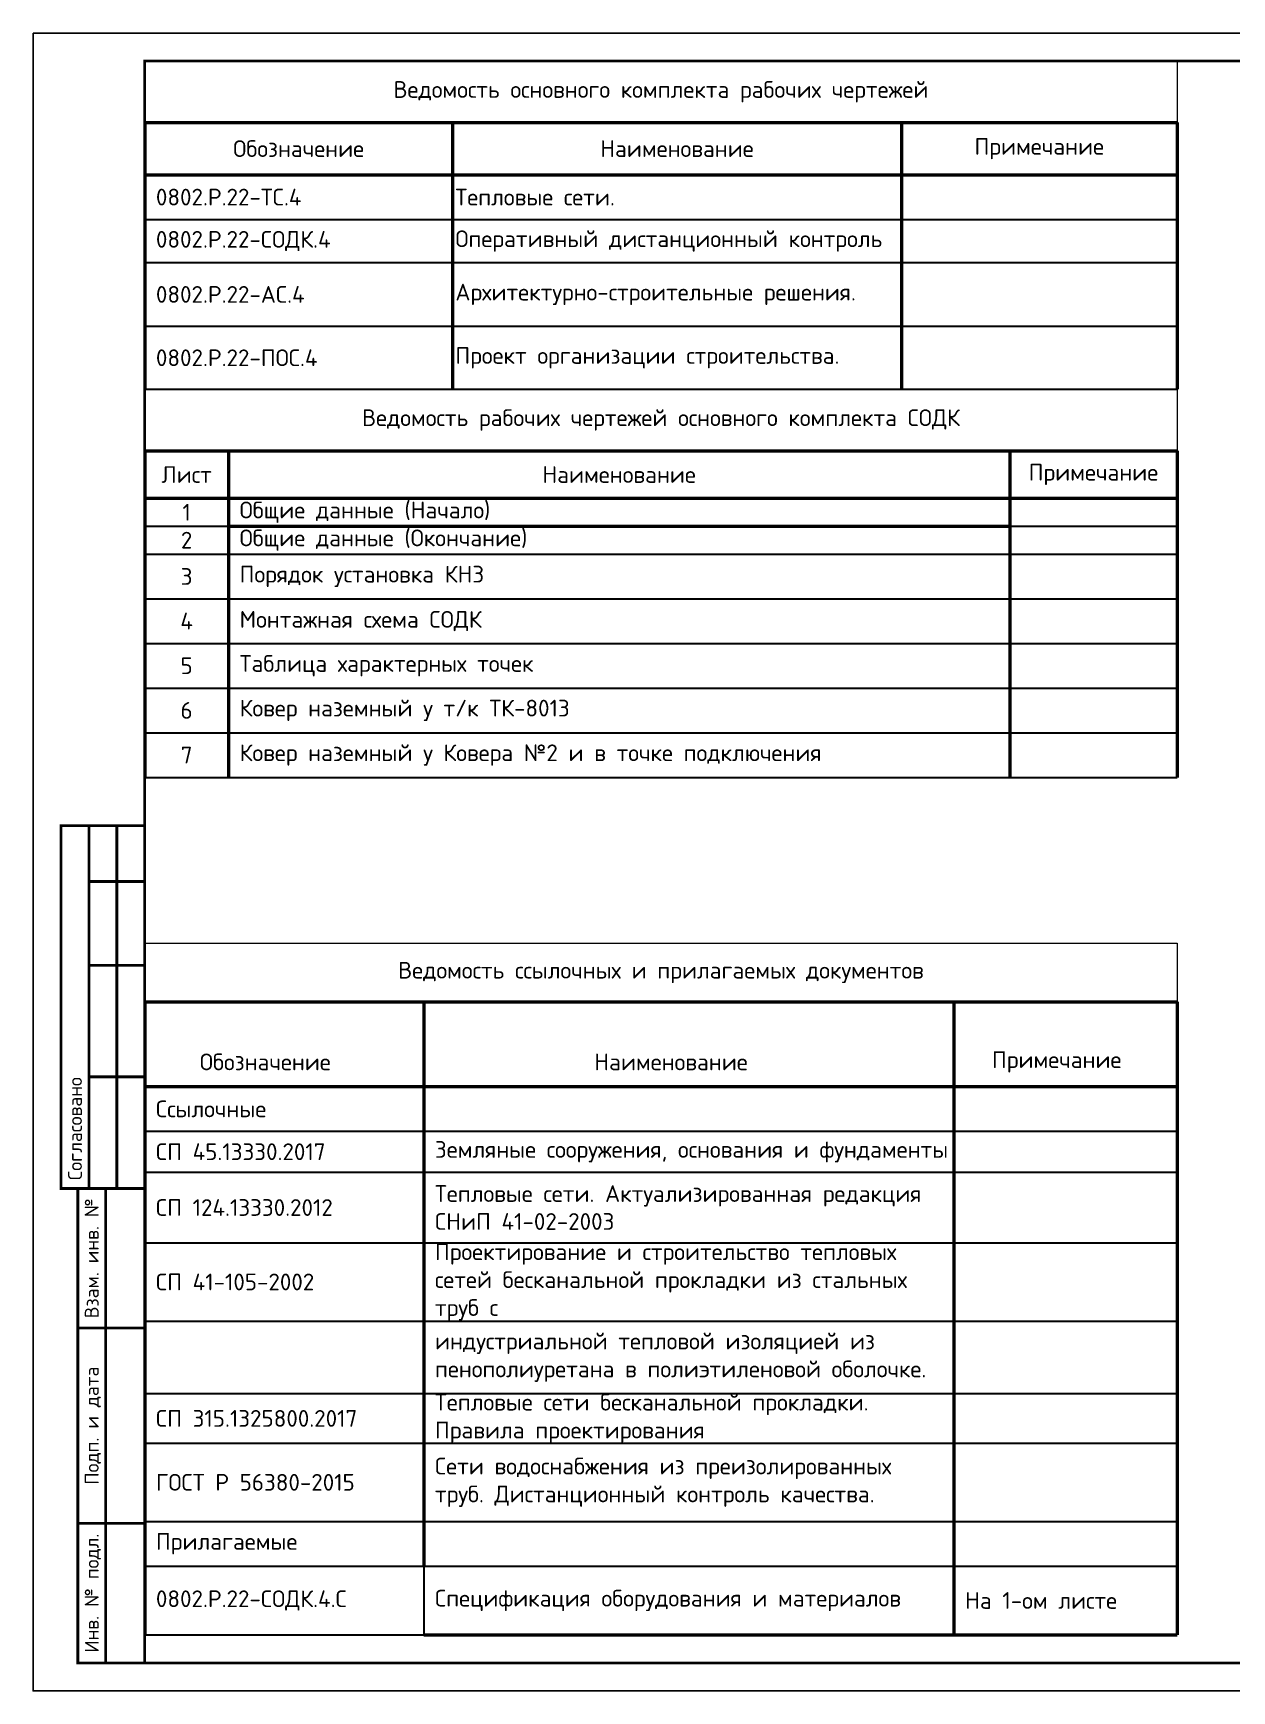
# Model space of a CAD drawing. Header units: millimetres. Extents: x -112426 to 8831, y 1218 to 38707.
# Drawn here: x 1684.6 to 1899.4, y 2271.1 to 2568.1 of the extents above; entities that cross this region are included whole.
import ezdxf
from ezdxf.enums import TextEntityAlignment as Align

# ---------------------------------------------------------------- set-up
doc = ezdxf.new("R2010")
doc.units = ezdxf.units.MM
doc.layers.add('Размеры на чертеже', color=250, linetype='Continuous', lineweight=25)
doc.layers.add('Таблица', color=250, linetype='Continuous', lineweight=30)
doc.styles.add('-ISOCPEUR-', font='isocpeur.ttf')
doc.styles.get("Standard").update_dxf_attribs({"font": 'arial.ttf'})

# ---------------------------------------------------------------- blocks, each defined once
blk = doc.blocks.new('*T152')
at = {"layer": 'Defpoints', "color": 8, "linetype": 'ByBlock', "lineweight": 0, "transparency": 16777216}
for p, q in [((0, 0), (185, 0)), ((0, 0), (0, -10.52)), ((185, 0), (185, -10.52))]:
    blk.add_line(p, q, dxfattribs=at)
at = {"layer": 'Таблица', "lineweight": 50, "transparency": 16777216}
for p, q in [((0, -10.52), (185, -10.52)), ((0, -10.52), (0, -111.6)), ((50, -10.52), (50, -111.6)), ((145, -10.52), (145, -123.94)), ((185, -10.52), (185, -123.94)), ((0, -25.7), (185, -25.7)), ((50, -123.94), (185, -123.94))]:
    blk.add_line(p, q, dxfattribs=at)
at = {"layer": 'Таблица', "transparency": 16777216}
for p, q in [((0, -33.7), (185, -33.7)), ((0, -41.04), (185, -41.04)), ((0, -53.7), (185, -53.7)), ((0, -67.7), (185, -67.7)), ((0, -80.7), (185, -80.7)), ((0, -89.6), (185, -89.6)), ((0, -103.6), (185, -103.6)), ((0, -111.6), (185, -111.6))]:
    blk.add_line(p, q, dxfattribs=at)
at = {"layer": 'Таблица', "color": 0, "lineweight": 50, "transparency": 16777216}
blk.add_line((0, -111.6), (0, -123.94), dxfattribs=at)
at = {"layer": 'Таблица', "lineweight": 30, "transparency": 16777216}
blk.add_line((50, -111.6), (50, -123.94), dxfattribs=at)
at = {"layer": 'Таблица', "color": 0, "lineweight": 30, "transparency": 16777216}
blk.add_line((0, -123.94), (50, -123.94), dxfattribs=at)
at = {"layer": 'Таблица', "color": 0, "transparency": 16777216, "char_height": 3, "style": '-ISOCPEUR-'}
for s, insert, width, attachment_point in [('Ведомость ссылочных и прилагаемых документов', (92.5, -5.26), 165.2308, 5), ('Обозначение', (9.88, -22.78), 30.2308, 7), ('Наименование', (80.55, -22.78), 33.9077, 7), ('Примечание', (151.81, -23.19), 26.3794, 7), ('Ссылочные', (2, -29.7), 46, 4), ('Земляные сооружения, основания и фундаменты', (52, -37.37), 91, 4), ('СП 45.13330.2017', (2, -37.37), 46, 4), ('Тепловые сети. Актуализированная редакция СНиП 41-02-2003', (52, -47.37), 91, 4), ('СП 124.13330.2012', (2, -47.37), 46, 4), ('Проектирование и строительство тепловых сетей бесканальной прокладки из стальных труб с ', (52, -60.7), 91, 4), ('СП 41-105-2002', (2, -60.7), 46, 4), ('индустриальной тепловой изоляцией из пенополиуретана в полиэтиленовой оболочке.', (52, -74.2), 91, 4), ('Тепловые сети бесканальной прокладки. Правила проектирования', (52, -85.15), 91, 4), ('СП 315.1325800.2017 ', (2, -85.15), 46, 4), ('Сети водоснабжения из преизолированных труб. Дистанционный контроль качества.', (52, -96.6), 91, 4), ('ГОСТ Р 56380-2015', (2, -96.6), 46, 4), ('Прилагаемые', (2, -107.6), 46, 4), ('{\\C7;0802.Р.22-СОДК.4.С}', (2, -117.77), 46, 4), ('Спецификация оборудования и материалов', (52, -117.77), 91, 4), ('На 1-ом листе', (147, -117.77), 36, 4)]:
    blk.add_mtext(s, dxfattribs=dict(at, insert=insert, width=width, attachment_point=attachment_point))
blk = doc.blocks.new('*T153')
at = {"layer": 'Defpoints', "color": 8, "linetype": 'ByBlock', "lineweight": 0, "transparency": 16777216}
for p, q in [((0, 0), (185, 0)), ((0, 0), (0, -11)), ((185, 0), (185, -11))]:
    blk.add_line(p, q, dxfattribs=at)
at = {"layer": 'Таблица', "color": 0, "lineweight": 50, "transparency": 16777216}
for p, q in [((0, -11), (185, -11)), ((0, -11), (0, -69.53)), ((15, -11), (15, -69.53)), ((155, -11), (155, -69.53)), ((185, -11), (185, -69.53)), ((0, -19.53), (185, -19.53)), ((15, -24.53), (155, -24.53))]:
    blk.add_line(p, q, dxfattribs=at)
at = {"layer": 'Таблица', "color": 0, "lineweight": 30, "transparency": 16777216}
for p, q in [((0, -24.53), (15, -24.53)), ((155, -24.53), (185, -24.53)), ((0, -29.53), (185, -29.53)), ((0, -37.53), (185, -37.53)), ((0, -45.53), (185, -45.53)), ((0, -53.53), (185, -53.53)), ((15, -61.53), (185, -61.53)), ((0, -69.53), (185, -69.53))]:
    blk.add_line(p, q, dxfattribs=at)
at = {"layer": 'Таблица', "lineweight": 30, "transparency": 16777216}
blk.add_line((0, -61.53), (15, -61.53), dxfattribs=at)
at = {"layer": 'Таблица', "color": 7, "transparency": 16777216, "char_height": 3, "style": '-ISOCPEUR-'}
for s, insert, width, attachment_point in [('Ведомость рабочих чертежей основного комплекта СОДК', (92.5, -5.5), 182, 5), ('Лист', (7.5, -15.27), 12, 5), ('Наименование', (85, -15.27), 137, 5), ('Примечание', (170, -15.27), 27, 5), ('1', (7.5, -22.03), 14, 5), ('Общие данные (Начало)', (17, -22.03), 136, 4), ('2', (7.5, -27.03), 14, 5), ('Общие данные (Окончание)', (17, -27.03), 136, 4), ('3', (7.5, -33.53), 14, 5), ('{\\C256;Порядок установка КНЗ}', (17, -33.53), 136, 4), ('4', (7.5, -41.53), 14, 5), ('{\\C256;Монтажная схема СОДК\\P}', (17, -41.53), 136, 4), ('5', (7.5, -49.53), 14, 5), ('{\\C256;Таблица характерных точек\\P}', (17, -49.53), 136, 4), ('6', (7.5, -57.53), 14, 5), ('{\\C256;Ковер наземный у т/к ТК-8013}', (17, -57.53), 136, 4), ('7', (7.5, -65.53), 14, 5), ('{\\C256;Ковер наземный у Ковера №2 и в точке подключения }', (17, -65.53), 136, 4)]:
    blk.add_mtext(s, dxfattribs=dict(at, insert=insert, width=width, attachment_point=attachment_point))
blk = doc.blocks.new('*T154')
at = {"layer": 'Defpoints', "color": 8, "linetype": 'ByBlock', "lineweight": 0, "transparency": 16777216}
for p, q in [((0, 0), (185, 0)), ((0, 0), (0, -11)), ((185, 0), (185, -11))]:
    blk.add_line(p, q, dxfattribs=at)
at = {"layer": 'Таблица', "color": 0, "lineweight": 50, "transparency": 16777216}
for p, q in [((0, -11), (185, -11)), ((0, -11), (0, -58.81)), ((55.16, -11), (55.16, -58.81)), ((135.58, -11), (135.58, -58.81)), ((185, -11), (185, -58.81)), ((0, -20.37), (185, -20.37))]:
    blk.add_line(p, q, dxfattribs=at)
at = {"layer": 'Таблица', "color": 0, "lineweight": 30, "transparency": 16777216}
for p, q in [((0, -28.37), (185, -28.37)), ((0, -36.12), (185, -36.12)), ((0, -47.5), (185, -47.5)), ((0, -58.81), (185, -58.81))]:
    blk.add_line(p, q, dxfattribs=at)
at = {"layer": 'Таблица', "color": 0, "transparency": 16777216, "char_height": 3, "style": '-ISOCPEUR-'}
for s, insert, width, attachment_point in [('Ведомость основного комплекта рабочих чертежей', (92.5, -5.5), 182, 5), ('{\\C7;0802.Р.22-ТС.4}', (2, -24.37), 51.157, 4), ('Тепловые сети. ', (55.66, -24.37), 79.427, 4), ('{\\C7;0802.Р.22-СОДК.4}', (2, -32.25), 51.157, 4), ('Оперативный дистанционный контроль', (55.66, -32.25), 79.427, 4), ('{\\C7;0802.Р.22-АС.4}', (2, -41.81), 51.157, 4), ('Архитектурно-строительные решения.', (55.66, -41.81), 79.427, 4), ('{\\C7;0802.Р.22-ПОС.4}', (2, -53.16), 51.157, 4), ('{\\C18;Проект организации строительства.}', (55.66, -53.16), 79.427, 4)]:
    blk.add_mtext(s, dxfattribs=dict(at, insert=insert, width=width, attachment_point=attachment_point))
at = {"layer": 'Таблица', "color": 7, "transparency": 16777216, "char_height": 3, "attachment_point": 5, "style": '-ISOCPEUR-'}
for s, insert, width in [('Обозначение ', (27.58, -15.69), 52.157), ('Наименование ', (95.37, -15.69), 77.427), ('Примечание', (160.29, -15.69), 46.4161)]:
    blk.add_mtext(s, dxfattribs=dict(at, insert=insert, width=width))
blk = doc.blocks.new('*U168')
blk.add_lwpolyline([(0, 0), (420, 0), (420, -297), (0, -297)], close=True)
at = {"const_width": 0.5}
blk.add_lwpolyline([(20, -5), (415, -5), (415, -292), (20, -292)], close=True, dxfattribs=at)
for points in [[(20, -207), (5, -207), (5, -142), (20, -142)], [(10, -142), (10, -207)], [(15, -142), (15, -207)], [(10, -152), (20, -152)], [(10, -167), (20, -167)], [(10, -187), (20, -187)], [(20, -292), (8, -292), (8, -207), (20, -207)], [(13, -207), (13, -292)], [(8, -232), (20, -232)], [(8, -267), (20, -267)]]:
    blk.add_lwpolyline(points, dxfattribs=at)
at = {"style": '-ISOCPEUR-'}
blk.add_text('Согласовано', height=2.5, rotation=90, dxfattribs=at).set_placement((7.5, -205.5), align=Align.MIDDLE_LEFT)
for s, p in [('Взам. инв. №', (10.5, -219.5)), ('Подп. и дата', (10.5, -249.5)), ('Инв. № подл.', (10.5, -279.5))]:
    blk.add_text(s, height=2.5, rotation=90, dxfattribs=at).set_placement(p, align=Align.MIDDLE_CENTER)
blk.add_attdef('РАЗРАБОТАЛ', text='', height=2.5, dxfattribs=at).set_placement((250.5, -264.22), align=Align.MIDDLE_LEFT)
at = {"style": '-ISOCPEUR-', "flags": 8}
for tag, height, p in [('ДАТА', 2.5, (290.07, -264.4)), ('ДАТА1', 2.5, (290.07, -269.4)), ('ЛИСТ', 3, (386.39, -271.92)), ('ЛИСТОВ', 3, (403.89, -271.92)), ('ФОРМАТ', 3, (380.97, -294.75))]:
    blk.add_attdef(tag, text='', height=height, dxfattribs=at).set_placement(p, align=Align.MIDDLE_CENTER)
at = {"style": '-ISOCPEUR-'}
blk.add_attdef('ПРОВЕРИЛ', (250.75, -270.73), '', height=2.5, dxfattribs=at)
at = {"lineweight": 30, "flags": 104}
blk.add_attdef('ИМЯ_ЧЕРТЕЖА', text='', height=3, dxfattribs=at).set_placement((333.63, -284.13), align=Align.MIDDLE_CENTER)

msp = doc.modelspace()

# ---------------------------------------------------------------- block references
for name, p in [('*T154', (1704.612, 2563.059)), ('*T153', (1704.612, 2504.249)), ('*T152', (1704.612, 2405.021))]:
    msp.add_blockref(name, p)
at = {"layer": 'Размеры на чертеже', "lineweight": 90}
msp.add_blockref('*U168', (1684.612, 2568.059), dxfattribs=at)

doc.saveas('drawing.dxf')
